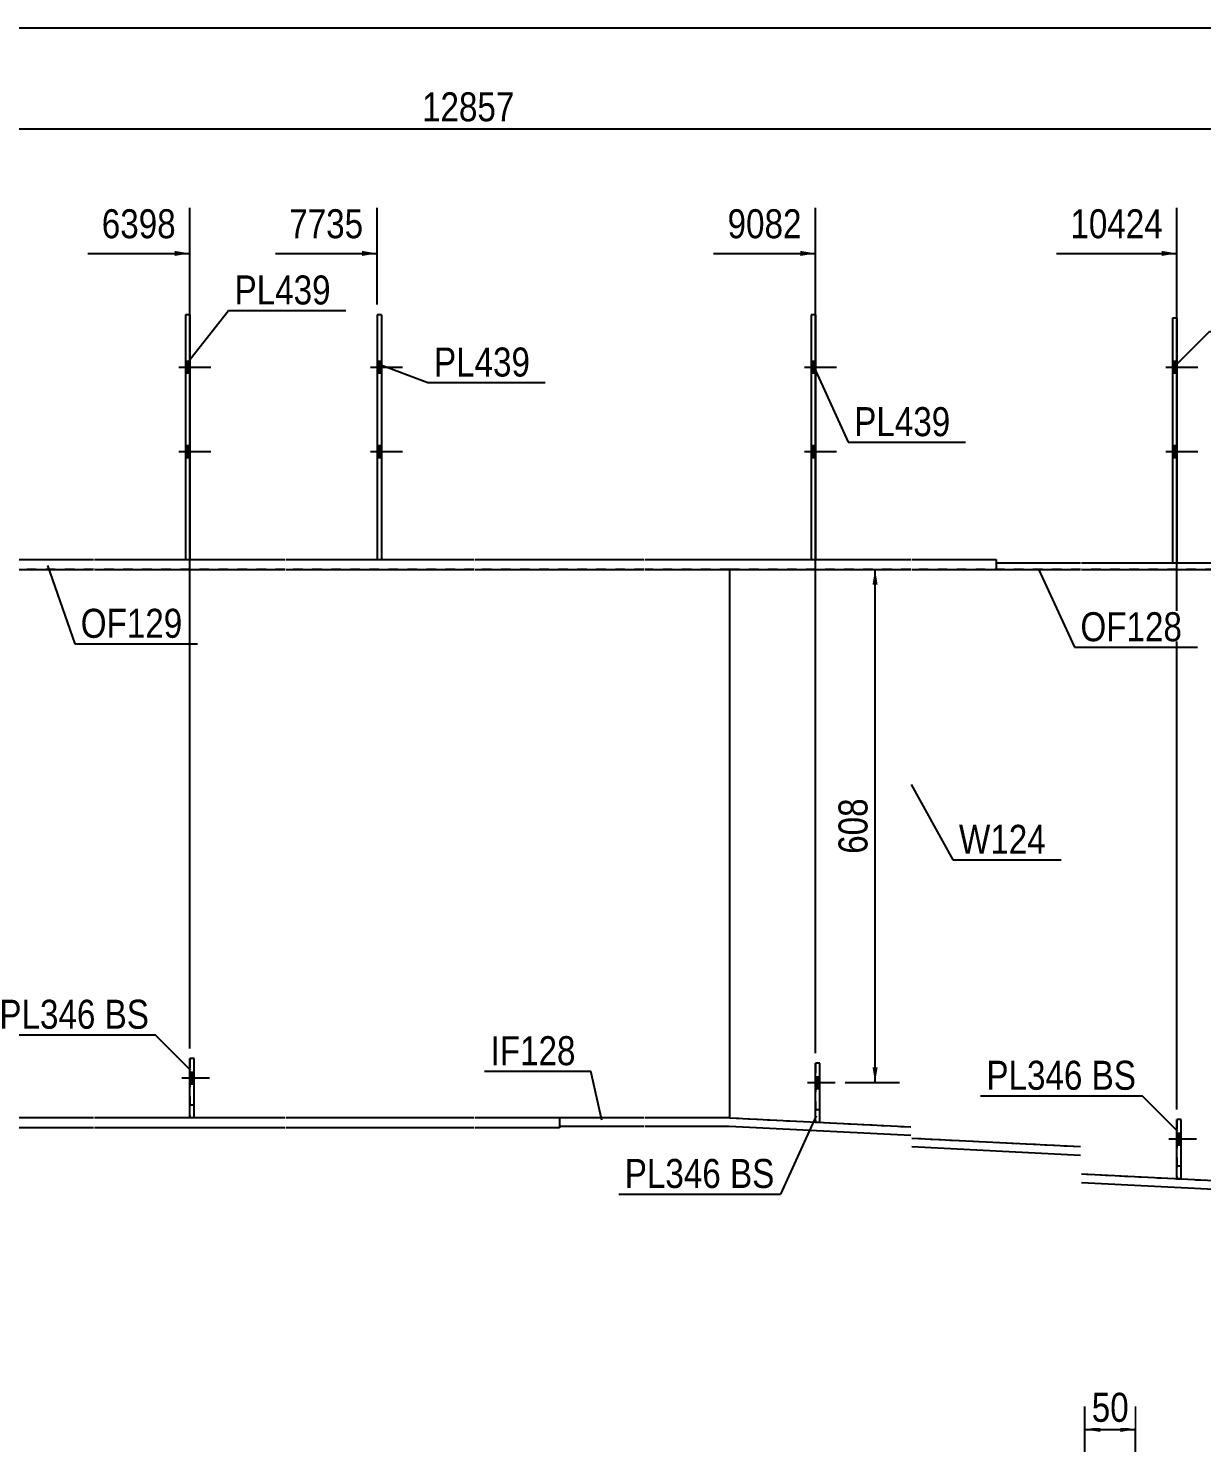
# Model space of a CAD drawing. Header units: millimetres. Extents: x -1026 to -624, y -190 to 87.
# Drawn here: x -865.3 to -749.4, y -52.9 to 86.8 of the extents above; entities that cross this region are included whole.
import ezdxf

# ---------------------------------------------------------------- set-up
doc = ezdxf.new("R2010")
doc.units = ezdxf.units.MM
doc.linetypes.add('DXK_LINE_DOT1', pattern=[1.8814, 0.9407, -0.9407])
doc.linetypes.add('DXK_LINE_DOT2', pattern=[3.9198, 1.9599, -1.9599])
doc.styles.add('Arial Narrow', font='ARIALN.TTF', dxfattribs={"height": 0.2})

# ---------------------------------------------------------------- blocks, each defined once
blk = doc.blocks.new('Unknown-624476444-1210')
at = {"color": 5, "linetype": 'Continuous'}
blk.add_line((-623.51, 86.8), (-1023.51, 86.8), dxfattribs=at)
blk = doc.blocks.new('Part-624476444-1689 - 1666')
at = {"color": 2, "linetype": 'Continuous'}
for p, q in [((-769.68, 34), (-761.34, 34)), ((-769.68, 34), (-769.68, 33.33)), ((-761.24, 34), (-742.41, 34)), ((-742.31, 34), (-648.14, 34)), ((-648.14, 34), (-648.14, 33.33)), ((-769.68, 33.33), (-761.34, 33.33)), ((-761.24, 33.33), (-742.41, 33.33)), ((-742.31, 33.33), (-648.14, 33.33))]:
    blk.add_line(p, q, dxfattribs=at)
blk = doc.blocks.new('Part-624476444-2255 - 1666')
at = {"color": 2, "linetype": 'Continuous'}
for p, q in [((-751.83, -26.84), (-751.83, -21)), ((-751.41, -21), (-751.83, -21)), ((-751.41, -26.84), (-751.41, -21)), ((-751.83, -26.84), (-751.41, -26.84))]:
    blk.add_line(p, q, dxfattribs=at)
at = {"color": 7, "linetype": 'DXK_LINE_DOT1'}
blk.add_line((-751.83, -25.59), (-751.41, -25.59), dxfattribs=at)
blk = doc.blocks.new('Part-624476444-1711 - 1666')
at = {"color": 2, "linetype": 'Continuous'}
for p, q in [((-867.2, 34.33), (-858.87, 34.33)), ((-867.2, 34.33), (-867.2, 33.33)), ((-858.77, 34.33), (-839.93, 34.33)), ((-839.83, 34.33), (-821.25, 34.33)), ((-821.15, 34.33), (-804.48, 34.33)), ((-804.38, 34.33), (-778.11, 34.33)), ((-778.01, 34.33), (-769.68, 34.33)), ((-769.68, 34.33), (-769.68, 33.33)), ((-867.2, 33.33), (-858.87, 33.33)), ((-858.77, 33.33), (-839.93, 33.33)), ((-839.83, 33.33), (-821.25, 33.33)), ((-821.15, 33.33), (-804.48, 33.33)), ((-804.38, 33.33), (-778.11, 33.33)), ((-778.01, 33.33), (-769.68, 33.33))]:
    blk.add_line(p, q, dxfattribs=at)
blk = doc.blocks.new('Part-624476444-1738 - 1666')
at = {"color": 2, "linetype": 'Continuous'}
for p, q in [((-796.03, 33.33), (-796.03, -20.83)), ((-715.06, 33.33), (-715.06, 19.73)), ((-715.06, -33.33), (-715.06, 14.42))]:
    blk.add_line(p, q, dxfattribs=at)
at = {"color": 7, "linetype": 'DXK_LINE_DOT1'}
for p, q in [((-778.11, 33.33), (-796.03, 33.33)), ((-761.34, 33.33), (-778.01, 33.33)), ((-742.41, 33.33), (-761.24, 33.33)), ((-715.06, 33.33), (-742.31, 33.33)), ((-715.06, 14.42), (-715.06, 33.33)), ((-796.03, -20.83), (-778.11, -21.73)), ((-778.01, -22.84), (-761.34, -23.67)), ((-761.24, -26.38), (-742.41, -27.32)), ((-742.31, -31.97), (-715.06, -33.33))]:
    blk.add_line(p, q, dxfattribs=at)
blk = doc.blocks.new('Part-624476444-1809 - 1666')
at = {"color": 2, "linetype": 'Continuous'}
for p, q in [((-804.48, -20.83), (-812.82, -20.83)), ((-812.82, -20.83), (-812.82, -21.67)), ((-796.03, -20.83), (-804.38, -20.83)), ((-796.03, -20.83), (-778.11, -21.73)), ((-812.82, -21.67), (-804.48, -21.67)), ((-804.38, -21.67), (-796.05, -21.67)), ((-796.05, -21.67), (-778.11, -22.56)), ((-778.01, -22.84), (-761.34, -23.67)), ((-778.01, -23.67), (-761.34, -24.51)), ((-761.24, -26.38), (-742.41, -27.32)), ((-761.24, -27.21), (-742.41, -28.16)), ((-742.31, -31.97), (-715.06, -33.33)), ((-742.31, -32.81), (-715.1, -34.17)), ((-715.06, -33.33), (-715.1, -34.17))]:
    blk.add_line(p, q, dxfattribs=at)
blk = doc.blocks.new('Part-624476444-1743 - 1666')
at = {"color": 2, "linetype": 'Continuous'}
blk.add_line((-921.58, 33.33), (-921.58, -20.83), dxfattribs=at)
at = {"color": 7, "linetype": 'DXK_LINE_DOT1'}
for p, q in [((-913.25, 33.33), (-921.58, 33.33)), ((-894.32, 33.33), (-913.15, 33.33)), ((-875.63, 33.33), (-894.22, 33.33)), ((-858.87, 33.33), (-875.53, 33.33)), ((-839.93, 33.33), (-858.77, 33.33)), ((-821.25, 33.33), (-839.83, 33.33)), ((-804.48, 33.33), (-821.15, 33.33)), ((-796.03, 33.33), (-804.38, 33.33)), ((-796.03, 33.33), (-796.03, -20.83)), ((-913.25, -20.83), (-921.58, -20.83)), ((-894.32, -20.83), (-913.15, -20.83)), ((-875.63, -20.83), (-894.22, -20.83)), ((-858.87, -20.83), (-875.53, -20.83)), ((-839.93, -20.83), (-858.77, -20.83)), ((-821.25, -20.83), (-839.83, -20.83)), ((-804.48, -20.83), (-821.15, -20.83)), ((-796.03, -20.83), (-804.38, -20.83))]:
    blk.add_line(p, q, dxfattribs=at)
blk = doc.blocks.new('Part-624476444-2079 - 1666')
at = {"color": 2, "linetype": 'Continuous'}
for p, q in [((-830.42, 58.5), (-830.83, 58.5)), ((-830.83, 58.5), (-830.83, 34.33)), ((-830.42, 58.5), (-830.42, 34.33))]:
    blk.add_line(p, q, dxfattribs=at)
at = {"color": 7, "linetype": 'DXK_LINE_DOT1'}
blk.add_line((-830.83, 34.33), (-830.42, 34.33), dxfattribs=at)
blk = doc.blocks.new('Part-624476444-2265 - 1666')
at = {"color": 2, "linetype": 'Continuous'}
for p, q in [((-787.53, 58.5), (-787.94, 58.5)), ((-787.94, 58.5), (-787.94, 34.33)), ((-787.53, 58.5), (-787.53, 34.33))]:
    blk.add_line(p, q, dxfattribs=at)
at = {"color": 7, "linetype": 'DXK_LINE_DOT1'}
blk.add_line((-787.94, 34.33), (-787.53, 34.33), dxfattribs=at)
blk = doc.blocks.new('Part-624476444-1787 - 1666')
at = {"color": 2, "linetype": 'Continuous'}
for p, q in [((-913.25, -20.83), (-931.45, -20.83)), ((-931.45, -20.83), (-931.45, -21.83)), ((-894.32, -20.83), (-913.15, -20.83)), ((-875.63, -20.83), (-894.22, -20.83)), ((-858.87, -20.83), (-875.53, -20.83)), ((-839.93, -20.83), (-858.77, -20.83)), ((-821.25, -20.83), (-839.83, -20.83)), ((-812.82, -20.83), (-821.15, -20.83)), ((-812.82, -20.83), (-812.82, -21.83)), ((-913.25, -21.83), (-931.45, -21.83)), ((-894.32, -21.83), (-913.15, -21.83)), ((-875.63, -21.83), (-894.22, -21.83)), ((-858.87, -21.83), (-875.53, -21.83)), ((-839.93, -21.83), (-858.77, -21.83)), ((-821.25, -21.83), (-839.83, -21.83)), ((-812.82, -21.83), (-821.15, -21.83))]:
    blk.add_line(p, q, dxfattribs=at)
blk = doc.blocks.new('Part-624476444-2260 - 1666')
at = {"color": 7, "linetype": 'DXK_LINE_DOT1'}
for p, q in [((-751.83, -21), (-751.83, -26.84)), ((-751.41, -21), (-751.83, -21)), ((-751.41, -26.84), (-751.41, -21)), ((-751.83, -26.84), (-751.41, -26.84))]:
    blk.add_line(p, q, dxfattribs=at)
blk = doc.blocks.new('Part-624476444-2270 - 1666')
at = {"color": 2, "linetype": 'Continuous'}
for p, q in [((-787.53, -21.26), (-787.53, -15.44)), ((-787.11, -15.44), (-787.53, -15.44)), ((-787.11, -21.27), (-787.11, -15.44)), ((-787.31, -21.27), (-787.11, -21.27))]:
    blk.add_line(p, q, dxfattribs=at)
at = {"color": 7, "linetype": 'DXK_LINE_DOT1'}
for p, q in [((-787.53, -20.02), (-787.11, -20.02)), ((-787.53, -21.27), (-787.53, -21.26)), ((-787.53, -21.27), (-787.31, -21.27))]:
    blk.add_line(p, q, dxfattribs=at)
blk = doc.blocks.new('Part-624476444-2037 - 1666')
at = {"color": 2, "linetype": 'Continuous'}
for p, q in [((-751.83, 58.17), (-752.24, 58.17)), ((-752.24, 58.17), (-752.24, 34)), ((-751.83, 58.17), (-751.83, 34))]:
    blk.add_line(p, q, dxfattribs=at)
at = {"color": 7, "linetype": 'DXK_LINE_DOT1'}
blk.add_line((-752.24, 34), (-751.83, 34), dxfattribs=at)
blk = doc.blocks.new('Bolt-624476444-2316 - 1666')
at = {"color": 3, "linetype": 'DXK_LINE_DOT2'}
for p, q in [((-788.32, -17.35), (-785.57, -17.35)), ((-787.53, -16.77), (-787.11, -16.77)), ((-787.53, -17.94), (-787.11, -17.94))]:
    blk.add_line(p, q, dxfattribs=at)
blk = doc.blocks.new('Part-624476444-2275 - 1666')
at = {"color": 7, "linetype": 'DXK_LINE_DOT1'}
for p, q in [((-787.53, -15.44), (-787.53, -21.26)), ((-787.11, -15.44), (-787.53, -15.44)), ((-787.11, -21.27), (-787.11, -15.44)), ((-787.31, -21.27), (-787.11, -21.27))]:
    blk.add_line(p, q, dxfattribs=at)
blk = doc.blocks.new('Part-624476444-2280 - 1666')
at = {"color": 2, "linetype": 'Continuous'}
for p, q in [((-849.35, 58.5), (-849.77, 58.5)), ((-849.77, 58.5), (-849.77, 34.33)), ((-849.35, 58.5), (-849.35, 34.33))]:
    blk.add_line(p, q, dxfattribs=at)
at = {"color": 7, "linetype": 'DXK_LINE_DOT1'}
blk.add_line((-849.77, 34.33), (-849.35, 34.33), dxfattribs=at)
blk = doc.blocks.new('Part-624476444-2285 - 1666')
at = {"color": 2, "linetype": 'Continuous'}
for p, q in [((-849.35, -20.81), (-849.35, -14.97)), ((-848.93, -14.97), (-849.35, -14.97)), ((-848.93, -20.81), (-848.93, -14.97)), ((-849.35, -20.81), (-848.93, -20.81))]:
    blk.add_line(p, q, dxfattribs=at)
at = {"color": 7, "linetype": 'DXK_LINE_DOT1'}
blk.add_line((-849.35, -19.56), (-848.93, -19.56), dxfattribs=at)
blk = doc.blocks.new('Part-624476444-2290 - 1666')
at = {"color": 7, "linetype": 'DXK_LINE_DOT1'}
for p, q in [((-849.35, -14.97), (-849.35, -20.81)), ((-848.93, -14.97), (-849.35, -14.97)), ((-848.93, -20.81), (-848.93, -14.97)), ((-849.35, -20.81), (-848.93, -20.81))]:
    blk.add_line(p, q, dxfattribs=at)
blk = doc.blocks.new('Bolt-624476444-2297 - 1666')
at = {"linetype": 'Continuous'}
for points in [[(-751.83, 52.75), (-751.83, 53.91), (-752.24, 53.91), (-752.24, 52.75)], [(-751.83, 52.75), (-751.83, 53.91), (-752.24, 53.91), (-752.24, 52.75)], [(-751.83, 44.41), (-751.83, 45.58), (-752.24, 45.58), (-752.24, 44.41)], [(-751.83, 44.41), (-751.83, 45.58), (-752.24, 45.58), (-752.24, 44.41)]]:
    blk.add_hatch(color=3, dxfattribs=at).paths.add_polyline_path(points)
at = {"color": 3, "linetype": 'Continuous'}
for p, q in [((-752.91, 53.33), (-749.74, 53.33)), ((-752.91, 53.33), (-749.74, 53.33)), ((-752.24, 53.91), (-751.83, 53.91)), ((-752.24, 53.91), (-751.83, 53.91)), ((-752.24, 52.75), (-751.83, 52.75)), ((-752.24, 52.75), (-751.83, 52.75)), ((-752.91, 45), (-749.74, 45)), ((-752.91, 45), (-749.74, 45)), ((-752.24, 45.58), (-751.83, 45.58)), ((-752.24, 45.58), (-751.83, 45.58)), ((-752.24, 44.41), (-751.83, 44.41)), ((-752.24, 44.41), (-751.83, 44.41))]:
    blk.add_line(p, q, dxfattribs=at)
blk = doc.blocks.new('Bolt-624476444-2302 - 1666')
at = {"linetype": 'Continuous'}
for points in [[(-830.42, 52.75), (-830.42, 53.91), (-830.83, 53.91), (-830.83, 52.75)], [(-830.42, 52.75), (-830.42, 53.91), (-830.83, 53.91), (-830.83, 52.75)], [(-830.42, 44.41), (-830.42, 45.58), (-830.83, 45.58), (-830.83, 44.41)], [(-830.42, 44.41), (-830.42, 45.58), (-830.83, 45.58), (-830.83, 44.41)]]:
    blk.add_hatch(color=3, dxfattribs=at).paths.add_polyline_path(points)
at = {"color": 3, "linetype": 'Continuous'}
for p, q in [((-831.5, 53.33), (-828.33, 53.33)), ((-831.5, 53.33), (-828.33, 53.33)), ((-830.83, 53.91), (-830.42, 53.91)), ((-830.83, 53.91), (-830.42, 53.91)), ((-830.83, 52.75), (-830.42, 52.75)), ((-830.83, 52.75), (-830.42, 52.75)), ((-831.5, 45), (-828.33, 45)), ((-831.5, 45), (-828.33, 45)), ((-830.83, 45.58), (-830.42, 45.58)), ((-830.83, 45.58), (-830.42, 45.58)), ((-830.83, 44.41), (-830.42, 44.41)), ((-830.83, 44.41), (-830.42, 44.41))]:
    blk.add_line(p, q, dxfattribs=at)
blk = doc.blocks.new('Bolt-624476444-2312 - 1666')
at = {"linetype": 'Continuous'}
blk.add_hatch(color=3, dxfattribs=at).paths.add_polyline_path([(-751.41, -23.5), (-751.41, -22.34), (-751.83, -22.34), (-751.83, -23.5)])
at = {"color": 3, "linetype": 'Continuous'}
for p, q in [((-751.83, -22.34), (-751.41, -22.34)), ((-752.62, -22.92), (-749.87, -22.92)), ((-751.83, -23.5), (-751.41, -23.5))]:
    blk.add_line(p, q, dxfattribs=at)
blk = doc.blocks.new('Bolt-624476444-2313 - 1666')
at = {"color": 3, "linetype": 'DXK_LINE_DOT2'}
for p, q in [((-751.83, -22.34), (-751.41, -22.34)), ((-752.62, -22.92), (-749.87, -22.92)), ((-751.83, -23.5), (-751.41, -23.5))]:
    blk.add_line(p, q, dxfattribs=at)
blk = doc.blocks.new('Bolt-624476444-2314 - 1666')
at = {"linetype": 'Continuous'}
for points in [[(-787.53, 52.75), (-787.53, 53.91), (-787.94, 53.91), (-787.94, 52.75)], [(-787.53, 52.75), (-787.53, 53.91), (-787.94, 53.91), (-787.94, 52.75)], [(-787.53, 44.41), (-787.53, 45.58), (-787.94, 45.58), (-787.94, 44.41)], [(-787.53, 44.41), (-787.53, 45.58), (-787.94, 45.58), (-787.94, 44.41)]]:
    blk.add_hatch(color=3, dxfattribs=at).paths.add_polyline_path(points)
at = {"color": 3, "linetype": 'Continuous'}
for p, q in [((-788.61, 53.33), (-785.44, 53.33)), ((-788.61, 53.33), (-785.44, 53.33)), ((-787.94, 53.91), (-787.53, 53.91)), ((-787.94, 53.91), (-787.53, 53.91)), ((-787.94, 52.75), (-787.53, 52.75)), ((-787.94, 52.75), (-787.53, 52.75)), ((-788.61, 45), (-785.44, 45)), ((-788.61, 45), (-785.44, 45)), ((-787.94, 45.58), (-787.53, 45.58)), ((-787.94, 45.58), (-787.53, 45.58)), ((-787.94, 44.41), (-787.53, 44.41)), ((-787.94, 44.41), (-787.53, 44.41))]:
    blk.add_line(p, q, dxfattribs=at)
blk = doc.blocks.new('Bolt-624476444-2315 - 1666')
at = {"linetype": 'Continuous'}
blk.add_hatch(color=3, dxfattribs=at).paths.add_polyline_path([(-787.11, -17.94), (-787.11, -16.77), (-787.53, -16.77), (-787.53, -17.94)])
at = {"color": 3, "linetype": 'Continuous'}
for p, q in [((-788.32, -17.35), (-785.57, -17.35)), ((-787.53, -16.77), (-787.11, -16.77)), ((-787.53, -17.94), (-787.11, -17.94))]:
    blk.add_line(p, q, dxfattribs=at)
blk = doc.blocks.new('Bolt-624476444-2317 - 1666')
at = {"linetype": 'Continuous'}
for points in [[(-849.35, 52.75), (-849.35, 53.91), (-849.77, 53.91), (-849.77, 52.75)], [(-849.35, 52.75), (-849.35, 53.91), (-849.77, 53.91), (-849.77, 52.75)], [(-849.35, 44.41), (-849.35, 45.58), (-849.77, 45.58), (-849.77, 44.41)], [(-849.35, 44.41), (-849.35, 45.58), (-849.77, 45.58), (-849.77, 44.41)]]:
    blk.add_hatch(color=3, dxfattribs=at).paths.add_polyline_path(points)
at = {"color": 3, "linetype": 'Continuous'}
for p, q in [((-850.43, 53.33), (-847.27, 53.33)), ((-850.43, 53.33), (-847.27, 53.33)), ((-849.77, 53.91), (-849.35, 53.91)), ((-849.77, 53.91), (-849.35, 53.91)), ((-849.77, 52.75), (-849.35, 52.75)), ((-849.77, 52.75), (-849.35, 52.75)), ((-850.43, 45), (-847.27, 45)), ((-850.43, 45), (-847.27, 45)), ((-849.77, 45.58), (-849.35, 45.58)), ((-849.77, 45.58), (-849.35, 45.58)), ((-849.77, 44.41), (-849.35, 44.41)), ((-849.77, 44.41), (-849.35, 44.41))]:
    blk.add_line(p, q, dxfattribs=at)
blk = doc.blocks.new('Bolt-624476444-2318 - 1666')
at = {"linetype": 'Continuous'}
blk.add_hatch(color=3, dxfattribs=at).paths.add_polyline_path([(-848.93, -17.47), (-848.93, -16.31), (-849.35, -16.31), (-849.35, -17.47)])
at = {"color": 3, "linetype": 'Continuous'}
for p, q in [((-849.35, -16.31), (-848.93, -16.31)), ((-850.14, -16.89), (-847.39, -16.89)), ((-849.35, -17.47), (-848.93, -17.47))]:
    blk.add_line(p, q, dxfattribs=at)
blk = doc.blocks.new('Bolt-624476444-2319 - 1666')
at = {"color": 3, "linetype": 'DXK_LINE_DOT2'}
for p, q in [((-849.35, -16.31), (-848.93, -16.31)), ((-850.14, -16.89), (-847.39, -16.89)), ((-849.35, -17.47), (-848.93, -17.47))]:
    blk.add_line(p, q, dxfattribs=at)
blk = doc.blocks.new('StraightDimension-624476444-7721 - 1666')
at = {"color": 7, "linetype": 'Continuous'}
blk.add_line((-1000, 76.86), (-643.67, 76.86), dxfattribs=at)
at = {"color": 0}
blk.add_wipeout([(-816.66, 77.01), (-816.66, 81.21), (-827, 81.21), (-827, 77.01)], dxfattribs=at)
at = {"color": 3, "style": 'Arial Narrow'}
blk.add_text('12857', height=2.863, dxfattribs=at).set_placement((-826.4, 77.61))
blk = doc.blocks.new('StraightDimension-624476444-2394 - 1666')
at = {"linetype": 'Continuous'}
blk.add_hatch(color=7, dxfattribs=at).paths.add_polyline_path([(-753.33, 64.81), (-751.83, 64.56), (-753.33, 64.31)])
at = {"color": 7, "linetype": 'Continuous'}
for p, q in [((-751.83, -20), (-751.83, 69.06)), ((-763.72, 64.56), (-751.83, 64.56))]:
    blk.add_line(p, q, dxfattribs=at)
at = {"color": 0}
blk.add_wipeout([(-752.6, 65.46), (-752.6, 69.66), (-762.94, 69.66), (-762.94, 65.46)], dxfattribs=at)
at = {"color": 3, "style": 'Arial Narrow'}
blk.add_text('10424', height=2.863, dxfattribs=at).set_placement((-762.34, 66.06))
blk = doc.blocks.new('StraightDimension-624476444-2395 - 1666')
at = {"linetype": 'Continuous'}
blk.add_hatch(color=7, dxfattribs=at).paths.add_polyline_path([(-789.03, 64.81), (-787.53, 64.56), (-789.03, 64.31)])
at = {"color": 7, "linetype": 'Continuous'}
for p, q in [((-787.53, -14.44), (-787.53, 69.06)), ((-797.59, 64.56), (-787.53, 64.56))]:
    blk.add_line(p, q, dxfattribs=at)
at = {"color": 0}
blk.add_wipeout([(-788.3, 65.46), (-788.3, 69.66), (-796.81, 69.66), (-796.81, 65.46)], dxfattribs=at)
at = {"color": 3, "style": 'Arial Narrow'}
blk.add_text('9082', height=2.863, dxfattribs=at).set_placement((-796.21, 66.06))
blk = doc.blocks.new('StraightDimension-624476444-2396 - 1666')
at = {"linetype": 'Continuous'}
blk.add_hatch(color=7, dxfattribs=at).paths.add_polyline_path([(-832.33, 64.81), (-830.83, 64.56), (-832.33, 64.31)])
at = {"color": 7, "linetype": 'Continuous'}
for p, q in [((-830.83, 59.5), (-830.83, 69.06)), ((-840.89, 64.56), (-830.83, 64.56))]:
    blk.add_line(p, q, dxfattribs=at)
at = {"color": 0}
blk.add_wipeout([(-831.61, 65.46), (-831.61, 69.66), (-840.12, 69.66), (-840.12, 65.46)], dxfattribs=at)
at = {"color": 3, "style": 'Arial Narrow'}
blk.add_text('7735', height=2.863, dxfattribs=at).set_placement((-839.52, 66.06))
blk = doc.blocks.new('StraightDimension-624476444-2397 - 1666')
at = {"linetype": 'Continuous'}
blk.add_hatch(color=7, dxfattribs=at).paths.add_polyline_path([(-850.85, 64.81), (-849.35, 64.56), (-850.85, 64.31)])
at = {"color": 7, "linetype": 'Continuous'}
for p, q in [((-849.35, -13.97), (-849.35, 69.06)), ((-859.41, 64.56), (-849.35, 64.56))]:
    blk.add_line(p, q, dxfattribs=at)
at = {"color": 0}
blk.add_wipeout([(-850.12, 65.46), (-850.12, 69.66), (-858.64, 69.66), (-858.64, 65.46)], dxfattribs=at)
at = {"color": 3, "style": 'Arial Narrow'}
blk.add_text('6398', height=2.863, dxfattribs=at).set_placement((-858.04, 66.06))
blk = doc.blocks.new('StraightDimension-624476444-2575 - 1666')
at = {"linetype": 'Continuous'}
for points in [[(-781.89, 31.83), (-781.64, 33.33), (-781.39, 31.83)], [(-781.39, -15.85), (-781.64, -17.35), (-781.89, -15.85)]]:
    blk.add_hatch(color=7, dxfattribs=at).paths.add_polyline_path(points)
at = {"color": 7, "linetype": 'Continuous'}
for p, q in [((-784.59, 33.33), (-779.24, 33.33)), ((-781.64, -17.35), (-781.64, 33.33)), ((-784.59, -17.35), (-779.24, -17.35))]:
    blk.add_line(p, q, dxfattribs=at)
at = {"color": 0}
blk.add_wipeout([(-781.79, 11.33), (-785.99, 11.33), (-785.99, 4.65), (-781.79, 4.65)], dxfattribs=at)
at = {"color": 3, "style": 'Arial Narrow'}
blk.add_text('608', height=2.863, rotation=90.0002, dxfattribs=at).set_placement((-782.39, 5.25))
blk = doc.blocks.new('StraightDimension-624476444-1458 - 1257')
at = {"linetype": 'Continuous'}
for points in [[(-759.4, -51.86), (-760.9, -51.61), (-759.4, -51.36)], [(-757.4, -51.36), (-755.9, -51.61), (-757.4, -51.86)]]:
    blk.add_hatch(color=7, dxfattribs=at).paths.add_polyline_path(points)
at = {"color": 7, "linetype": 'Continuous'}
for p, q in [((-760.9, -62.48), (-760.9, -49.36)), ((-755.9, -62.48), (-755.9, -49.36)), ((-760.9, -51.61), (-755.9, -51.61))]:
    blk.add_line(p, q, dxfattribs=at)
at = {"color": 0}
blk.add_wipeout([(-755.98, -51.46), (-755.98, -47.26), (-760.83, -47.26), (-760.83, -51.46)], dxfattribs=at)
at = {"color": 3, "style": 'Arial Narrow'}
blk.add_text('50', height=2.863, dxfattribs=at).set_placement((-760.23, -50.86))
blk = doc.blocks.new('Mark-624476444-1685 - 1666')
at = {"color": 0}
blk.add_wipeout([(-751.3, 26.25), (-751.3, 29.25), (-761.35, 29.25), (-761.35, 26.25)], dxfattribs=at)
blk.add_wipeout([(-751.3, 26.25), (-751.3, 29.25), (-761.35, 29.25), (-761.35, 26.25)], dxfattribs=at)
at = {"color": 7, "linetype": 'Continuous'}
for p, q in [((-765.49, 33.38), (-761.95, 25.65)), ((-761.95, 25.65), (-749.8, 25.65))]:
    blk.add_line(p, q, dxfattribs=at)
at = {"color": 3, "style": 'Arial Narrow'}
blk.add_text('OF128', height=2.863, dxfattribs=at).set_placement((-761.35, 26.25))
blk = doc.blocks.new('Mark-624476444-1707 - 1666')
at = {"color": 0}
blk.add_wipeout([(-850.07, 26.59), (-850.07, 29.59), (-860.12, 29.59), (-860.12, 26.59)], dxfattribs=at)
blk.add_wipeout([(-850.07, 26.59), (-850.07, 29.59), (-860.12, 29.59), (-860.12, 26.59)], dxfattribs=at)
at = {"color": 7, "linetype": 'Continuous'}
for p, q in [((-863.41, 33.73), (-860.72, 25.99)), ((-860.72, 25.99), (-848.57, 25.99))]:
    blk.add_line(p, q, dxfattribs=at)
at = {"color": 3, "style": 'Arial Narrow'}
blk.add_text('OF129', height=2.863, dxfattribs=at).set_placement((-860.12, 26.59))
blk = doc.blocks.new('Mark-624476444-1805 - 1666')
at = {"color": 7, "linetype": 'Continuous'}
blk.add_line((-808.63, -21.07), (-809.73, -16.23), dxfattribs=at)
at = {"color": 0}
blk.add_wipeout([(-811.23, -15.63), (-811.23, -12.63), (-819.63, -12.63), (-819.63, -15.63)], dxfattribs=at)
blk.add_wipeout([(-811.23, -15.63), (-811.23, -12.63), (-819.63, -12.63), (-819.63, -15.63)], dxfattribs=at)
at = {"color": 7, "linetype": 'Continuous'}
blk.add_line((-820.23, -16.23), (-809.73, -16.23), dxfattribs=at)
at = {"color": 3, "style": 'Arial Narrow'}
blk.add_text('IF128', height=2.863, dxfattribs=at).set_placement((-819.63, -15.63))
blk = doc.blocks.new('Mark-624476444-1734 - 1666')
at = {"color": 0}
blk.add_wipeout([(-764.77, 5.25), (-764.77, 8.25), (-773.35, 8.25), (-773.35, 5.25)], dxfattribs=at)
blk.add_wipeout([(-764.77, 5.25), (-764.77, 8.25), (-773.35, 8.25), (-773.35, 5.25)], dxfattribs=at)
at = {"color": 7, "linetype": 'Continuous'}
for p, q in [((-778.08, 12.09), (-773.95, 4.65)), ((-773.95, 4.65), (-763.27, 4.65))]:
    blk.add_line(p, q, dxfattribs=at)
at = {"color": 3, "style": 'Arial Narrow'}
blk.add_text('W124', height=2.863, dxfattribs=at).set_placement((-773.35, 5.25))
blk = doc.blocks.new('Mark-624476444-2261 - 1666')
at = {"color": 0}
blk.add_wipeout([(-774.19, 46.51), (-774.19, 49.51), (-783.7, 49.51), (-783.7, 46.51)], dxfattribs=at)
blk.add_wipeout([(-774.19, 46.51), (-774.19, 49.51), (-783.7, 49.51), (-783.7, 46.51)], dxfattribs=at)
at = {"color": 7, "linetype": 'Continuous'}
for p, q in [((-787.83, 53.64), (-784.3, 45.91)), ((-784.3, 45.91), (-772.69, 45.91))]:
    blk.add_line(p, q, dxfattribs=at)
at = {"color": 3, "style": 'Arial Narrow'}
blk.add_text('PL439', height=2.863, dxfattribs=at).set_placement((-783.7, 46.51))
blk = doc.blocks.new('Mark-624476444-2075 - 1666')
at = {"color": 0}
blk.add_wipeout([(-815.72, 52.4), (-815.72, 55.4), (-825.22, 55.4), (-825.22, 52.4)], dxfattribs=at)
blk.add_wipeout([(-815.72, 52.4), (-815.72, 55.4), (-825.22, 55.4), (-825.22, 52.4)], dxfattribs=at)
at = {"color": 7, "linetype": 'Continuous'}
for p, q in [((-830.72, 53.64), (-825.82, 51.8)), ((-825.82, 51.8), (-814.22, 51.8))]:
    blk.add_line(p, q, dxfattribs=at)
at = {"color": 3, "style": 'Arial Narrow'}
blk.add_text('PL439', height=2.863, dxfattribs=at).set_placement((-825.22, 52.4))
blk = doc.blocks.new('Mark-624476444-2276 - 1666')
at = {"color": 0}
blk.add_wipeout([(-835.42, 59.52), (-835.42, 62.52), (-844.92, 62.52), (-844.92, 59.52)], dxfattribs=at)
blk.add_wipeout([(-835.42, 59.52), (-835.42, 62.52), (-844.92, 62.52), (-844.92, 59.52)], dxfattribs=at)
at = {"color": 7, "linetype": 'Continuous'}
for p, q in [((-849.66, 53.64), (-845.52, 58.92)), ((-845.52, 58.92), (-833.92, 58.92))]:
    blk.add_line(p, q, dxfattribs=at)
at = {"color": 3, "style": 'Arial Narrow'}
blk.add_text('PL439', height=2.863, dxfattribs=at).set_placement((-844.92, 59.52))
blk = doc.blocks.new('MarkSet-624476444-2936 - 1666')
at = {"color": 0}
for points in [[(-761.14, -18.06), (-761.14, -15.06), (-770.64, -15.06), (-770.64, -18.06)], [(-755.85, -18.06), (-755.85, -15.06), (-760.24, -15.06), (-760.24, -18.06)]]:
    blk.add_wipeout(points, dxfattribs=at)
for points in [[(-761.14, -18.06), (-761.14, -15.06), (-770.64, -15.06), (-770.64, -18.06)], [(-755.85, -18.06), (-755.85, -15.06), (-760.24, -15.06), (-760.24, -18.06)]]:
    blk.add_wipeout(points, dxfattribs=at)
at = {"color": 7, "linetype": 'Continuous'}
for p in [(-771.24, -18.66), (-751.72, -22.19)]:
    blk.add_line(p, (-755.25, -18.66), dxfattribs=at)
at = {"color": 3, "style": 'Arial Narrow'}
for s, p in [('PL346', (-770.64, -18.06)), ('BS', (-760.24, -18.06))]:
    blk.add_text(s, height=2.863, dxfattribs=at).set_placement(p)
blk = doc.blocks.new('MarkSet-624476444-2954 - 1666')
at = {"color": 0}
for points in [[(-858.66, -12.03), (-858.66, -9.03), (-868.16, -9.03), (-868.16, -12.03)], [(-853.38, -12.03), (-853.38, -9.03), (-857.76, -9.03), (-857.76, -12.03)]]:
    blk.add_wipeout(points, dxfattribs=at)
for points in [[(-858.66, -12.03), (-858.66, -9.03), (-868.16, -9.03), (-868.16, -12.03)], [(-853.38, -12.03), (-853.38, -9.03), (-857.76, -9.03), (-857.76, -12.03)]]:
    blk.add_wipeout(points, dxfattribs=at)
at = {"color": 7, "linetype": 'Continuous'}
for p in [(-868.76, -12.63), (-849.24, -16.17)]:
    blk.add_line(p, (-852.78, -12.63), dxfattribs=at)
at = {"color": 3, "style": 'Arial Narrow'}
for s, p in [('PL346', (-868.16, -12.03)), ('BS', (-857.76, -12.03))]:
    blk.add_text(s, height=2.863, dxfattribs=at).set_placement(p)
blk = doc.blocks.new('MarkSet-624476444-2988 - 1666')
at = {"color": 0}
for points in [[(-796.87, -27.76), (-796.87, -24.76), (-806.37, -24.76), (-806.37, -27.76)], [(-791.58, -27.76), (-791.58, -24.76), (-795.97, -24.76), (-795.97, -27.76)]]:
    blk.add_wipeout(points, dxfattribs=at)
for points in [[(-796.87, -27.76), (-796.87, -24.76), (-806.37, -24.76), (-806.37, -27.76)], [(-791.58, -27.76), (-791.58, -24.76), (-795.97, -24.76), (-795.97, -27.76)]]:
    blk.add_wipeout(points, dxfattribs=at)
at = {"color": 7, "linetype": 'Continuous'}
for p in [(-787.45, -20.62), (-806.97, -28.36)]:
    blk.add_line(p, (-790.98, -28.36), dxfattribs=at)
at = {"color": 3, "style": 'Arial Narrow'}
for s, p in [('PL346', (-806.37, -27.76)), ('BS', (-795.97, -27.76))]:
    blk.add_text(s, height=2.863, dxfattribs=at).set_placement(p)
blk = doc.blocks.new('Mark-624476444-5978 - 1666')
at = {"color": 0}
blk.add_wipeout([(-738.49, 57.44), (-738.49, 60.44), (-748, 60.44), (-748, 57.44)], dxfattribs=at)
blk.add_wipeout([(-738.49, 57.44), (-738.49, 60.44), (-748, 60.44), (-748, 57.44)], dxfattribs=at)
at = {"color": 7, "linetype": 'Continuous'}
for p, q in [((-752.13, 53.31), (-748.6, 56.84)), ((-748.6, 56.84), (-736.99, 56.84))]:
    blk.add_line(p, q, dxfattribs=at)
at = {"color": 3, "style": 'Arial Narrow'}
blk.add_text('PL360', height=2.863, dxfattribs=at).set_placement((-748, 57.44))

msp = doc.modelspace()

# ---------------------------------------------------------------- block references
for name in ['Unknown-624476444-1210', 'Part-624476444-2280 - 1666', 'Part-624476444-2079 - 1666', 'Part-624476444-2265 - 1666', 'Part-624476444-2037 - 1666', 'Bolt-624476444-2317 - 1666', 'Bolt-624476444-2302 - 1666', 'Bolt-624476444-2314 - 1666', 'Bolt-624476444-2297 - 1666', 'Part-624476444-1711 - 1666', 'Part-624476444-1689 - 1666', 'Part-624476444-1743 - 1666', 'Part-624476444-1738 - 1666', 'Part-624476444-2285 - 1666', 'Part-624476444-2290 - 1666', 'Bolt-624476444-2318 - 1666', 'Bolt-624476444-2319 - 1666', 'Part-624476444-2270 - 1666', 'Part-624476444-2275 - 1666', 'Bolt-624476444-2316 - 1666', 'Bolt-624476444-2315 - 1666', 'Part-624476444-1787 - 1666', 'Part-624476444-1809 - 1666', 'Bolt-624476444-2312 - 1666', 'Bolt-624476444-2313 - 1666', 'Part-624476444-2255 - 1666', 'Part-624476444-2260 - 1666']:
    msp.add_blockref(name, (0, 0))

# ---------------------------------------------------------------- next in the draw order: block references
for name in ['StraightDimension-624476444-7721 - 1666', 'Mark-624476444-1805 - 1666', 'MarkSet-624476444-2988 - 1666', 'StraightDimension-624476444-1458 - 1257']:
    msp.add_blockref(name, (0, 0))

# ---------------------------------------------------------------- next in the draw order: block references
for name in ['StraightDimension-624476444-2397 - 1666', 'StraightDimension-624476444-2396 - 1666', 'StraightDimension-624476444-2395 - 1666', 'StraightDimension-624476444-2394 - 1666', 'Mark-624476444-2075 - 1666', 'StraightDimension-624476444-2575 - 1666']:
    msp.add_blockref(name, (0, 0))

# ---------------------------------------------------------------- next in the draw order: block references
for name in ['Mark-624476444-2276 - 1666', 'Mark-624476444-5978 - 1666', 'Mark-624476444-2261 - 1666', 'Mark-624476444-1707 - 1666', 'Mark-624476444-1685 - 1666', 'Mark-624476444-1734 - 1666', 'MarkSet-624476444-2954 - 1666', 'MarkSet-624476444-2936 - 1666']:
    msp.add_blockref(name, (0, 0))

doc.saveas('drawing.dxf')
